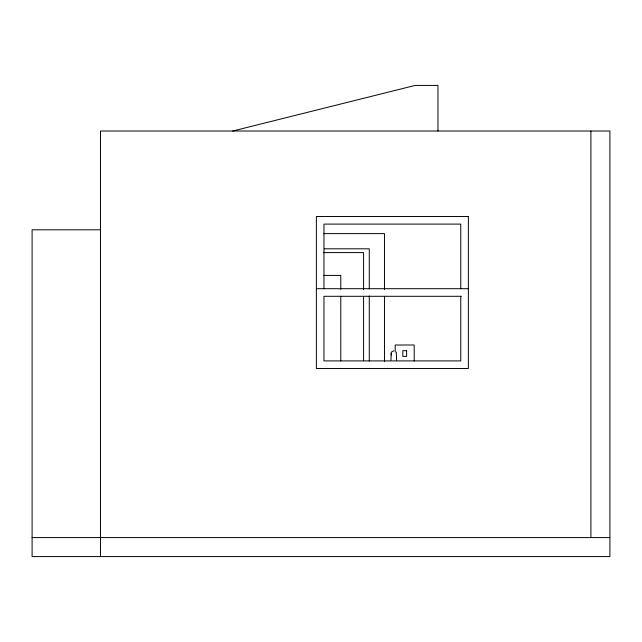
<?xml version="1.0" encoding="UTF-8"?>
<svg xmlns="http://www.w3.org/2000/svg" width="642" height="642" viewBox="0 0 642 642"><rect width="100%" height="100%" fill="white"/><g stroke="black" fill="none" stroke-linecap="round" stroke-linejoin="round"><path stroke-width="0.96" d="M390.938 360.098L391.323 352.153L393.787 350.717M232.773 131.016L415.165 85.418L437.964 85.418L437.964 131.016M100.497 229.804L32.1 229.804L32.1 556.582L609.9 556.582L609.9 131.016L100.497 131.016L100.497 556.582M323.407 233.608L384.47 233.608L384.47 289.598M324.346 248.807L369.278 248.807L369.278 288.916M323.512 252.603L363.573 252.603L363.573 289.63M323.857 275.402L340.774 275.402L340.774 289.325M316.37 288.699L468.363 288.699M461.357 296.299L323.969 296.299L323.969 360.9L460.763 360.9L460.763 296.299M32.1 537.587L609.9 537.587M396.258 352.153L396.636 360.098M390.938 353.59L391.323 355.026M590.905 131.016L590.905 537.587M460.763 288.699L460.763 224.106L323.969 224.106L323.969 288.699M414.21 360.997L414.21 345.003L395.207 345.003L395.207 352.001M384.47 296.604L384.47 361.598M369.278 295.93L369.278 361.109M363.573 296.636L363.573 360.676M340.774 296.283L340.774 360.924M468.363 216.506L316.37 216.506L316.37 368.5L468.363 368.5L468.363 216.506M406.611 350.701L402.807 350.701L402.807 356.398L406.611 356.398L406.611 350.701"/></g></svg>
